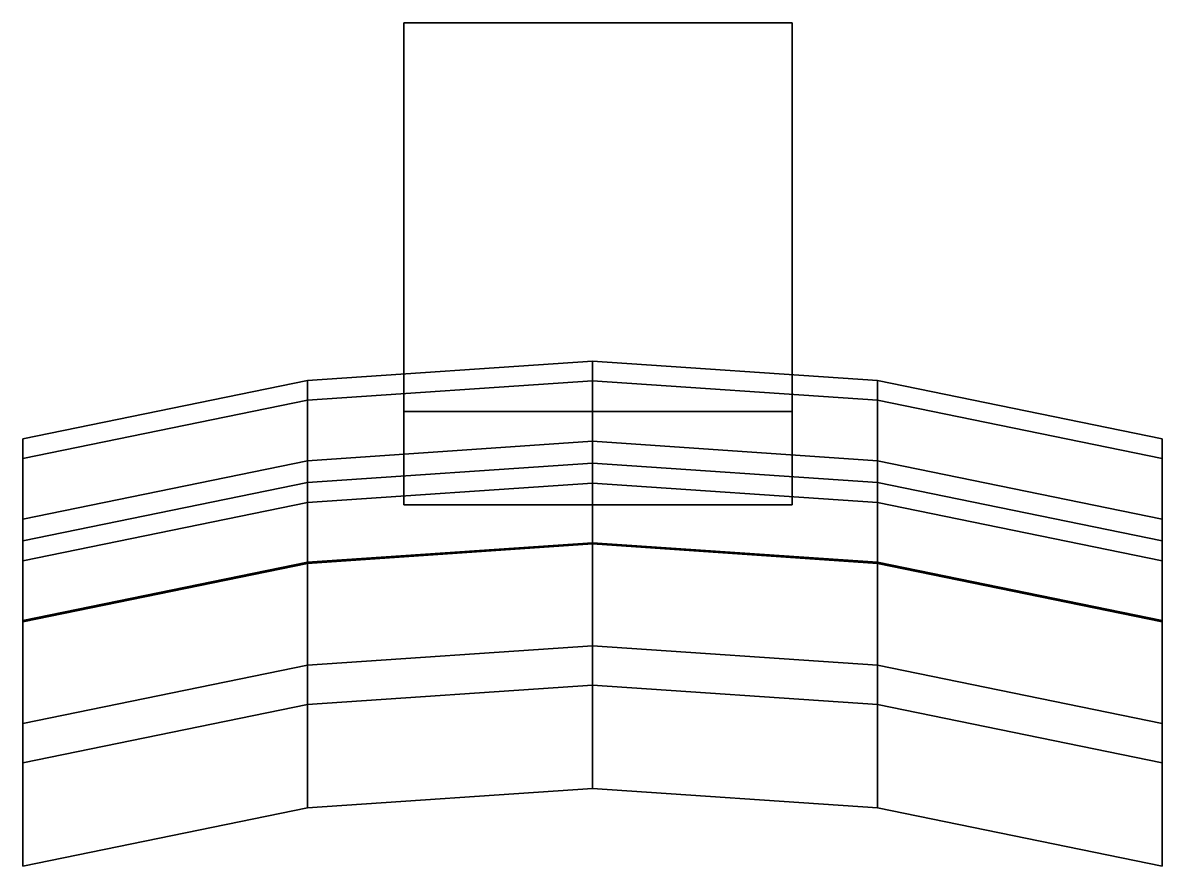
# Model space of a CAD drawing. Extents: x -12.5 to 12.6, y -18.6 to 0.
import ezdxf

# ---------------------------------------------------------------- set-up
doc = ezdxf.new("R2010")
doc.units = 0
doc.layers.add('METAL', color=40, linetype='CONTINUOUS')

msp = doc.modelspace()

# ---------------------------------------------------------------- meshes
at = {"layer": 'METAL'}
mesh = msp.add_polyface(dxfattribs=at)
corners = [(4.468, 0, 4.313), (4.468, 0, -3.627), (-4.096, 0, -3.627), (-4.096, 0, 4.313), (4.468, -8.574, 4.642), (-4.096, -8.574, 4.642), (-4.096, -10.635, -3.816), (4.468, -10.635, -3.816), (4.468, 0, 4.313), (-4.096, 0, 4.313), (-4.096, -8.574, 4.642), (4.468, -8.574, 4.642), (-4.096, 0, 4.313), (-4.096, 0, -3.627), (-4.096, -10.635, -3.816), (-4.096, -8.574, 4.642), (-4.096, 0, -3.627), (4.468, 0, -3.627), (4.468, -10.635, -3.816), (-4.096, -10.635, -3.816), (4.468, 0, -3.627), (4.468, 0, 4.313), (4.468, -8.574, 4.642), (4.468, -10.635, -3.816)]
mesh.append_faces([[corners[k] for k in face] for face in [(0, 1, 2, 3), (4, 5, 6, 7), (8, 9, 10, 11), (12, 13, 14, 15), (16, 17, 18, 19), (20, 21, 22, 23)]])
mesh = msp.add_polyface(dxfattribs=at)
corners = [(-12.5, -16.324, -12), (-12.5, -16.324, -12), (-12.5, -16.324, -12), (-12.5, -18.605, -11.131), (-12.5, -18.605, -11.131), (-12.5, -18.605, -11.131), (-12.5, -13.185, -6.194), (-12.5, -13.185, -6.194), (-12.5, -15.458, -5.378), (-12.5, -15.458, -5.378), (-12.5, -10.948, -0.258), (-12.5, -10.948, -0.258), (-12.5, -13.214, 0.504), (-12.5, -13.214, 0.504), (-12.5, -9.613, 5.808), (-12.5, -9.613, 5.808), (-12.5, -11.871, 6.517), (-12.5, -11.871, 6.517), (-12.5, -9.18, 12.004), (-12.5, -9.18, 12.004), (-12.5, -9.18, 12.004), (-12.5, -11.431, 12.66), (-12.5, -11.431, 12.66), (-12.5, -11.431, 12.66), (-6.217, -15.037, -12), (-6.217, -15.037, -12), (-6.217, -17.317, -11.131), (-6.217, -17.317, -11.131), (-6.217, -11.898, -6.194), (-6.217, -14.171, -5.378), (-6.217, -9.661, -0.258), (-6.217, -11.927, 0.504), (-6.217, -8.326, 5.808), (-6.217, -10.584, 6.517), (-6.217, -7.892, 12.004), (-6.217, -7.892, 12.004), (-6.217, -10.144, 12.66), (-6.217, -10.144, 12.66), (0.067, -14.608, -12), (0.067, -14.608, -12), (0.067, -16.888, -11.131), (0.067, -16.888, -11.131), (0.067, -11.469, -6.194), (0.067, -13.742, -5.378), (0.067, -9.232, -0.258), (0.067, -11.497, 0.504), (0.067, -7.896, 5.808), (0.067, -10.155, 6.517), (0.067, -7.463, 12.004), (0.067, -7.463, 12.004), (0.067, -9.714, 12.66), (0.067, -9.714, 12.66), (6.35, -15.037, -12), (6.35, -15.037, -12), (6.35, -17.317, -11.131), (6.35, -17.317, -11.131), (6.35, -11.898, -6.194), (6.35, -14.171, -5.378), (6.35, -9.661, -0.258), (6.35, -11.927, 0.504), (6.35, -8.326, 5.808), (6.35, -10.584, 6.517), (6.35, -7.892, 12.004), (6.35, -7.892, 12.004), (6.35, -10.144, 12.66), (6.35, -10.144, 12.66), (12.633, -16.324, -12), (12.633, -16.324, -12), (12.633, -16.324, -12), (12.633, -18.605, -11.131), (12.633, -18.605, -11.131), (12.633, -18.605, -11.131), (12.633, -13.185, -6.194), (12.633, -13.185, -6.194), (12.633, -15.458, -5.378), (12.633, -15.458, -5.378), (12.633, -10.948, -0.258), (12.633, -10.948, -0.258), (12.633, -13.214, 0.504), (12.633, -13.214, 0.504), (12.633, -9.613, 5.808), (12.633, -9.613, 5.808), (12.633, -11.871, 6.517), (12.633, -11.871, 6.517), (12.633, -9.18, 12.004), (12.633, -9.18, 12.004), (12.633, -9.18, 12.004), (12.633, -11.431, 12.66), (12.633, -11.431, 12.66), (12.633, -11.431, 12.66)]
mesh.append_faces([[corners[k] for k in face] for face in [(16, 21, 18, 14), (75, 71, 68, 73), (12, 16, 14, 10), (8, 12, 10, 6), (3, 8, 6, 0), (79, 75, 73, 77), (83, 79, 77, 81), (89, 83, 81, 86), (65, 88, 84, 62), (26, 4, 2, 25), (56, 72, 67, 53), (61, 82, 87, 64), (63, 85, 80, 60), (60, 80, 76, 58), (58, 76, 72, 56), (54, 69, 74, 57), (57, 74, 78, 59), (59, 78, 82, 61), (51, 65, 62, 49), (36, 51, 49, 35), (22, 36, 35, 20), (40, 26, 25, 38), (55, 40, 38, 52), (70, 55, 52, 66), (42, 56, 53, 39), (28, 42, 39, 24), (7, 28, 24, 1), (47, 61, 64, 50), (33, 47, 50, 37), (17, 33, 37, 23), (48, 63, 60, 46), (34, 48, 46, 32), (19, 34, 32, 15), (46, 60, 58, 44), (32, 46, 44, 30), (15, 32, 30, 11), (44, 58, 56, 42), (30, 44, 42, 28), (11, 30, 28, 7), (41, 54, 57, 43), (27, 41, 43, 29), (5, 27, 29, 9), (43, 57, 59, 45), (29, 43, 45, 31), (9, 29, 31, 13), (45, 59, 61, 47), (31, 45, 47, 33), (13, 31, 33, 17)]])

doc.saveas('drawing.dxf')
